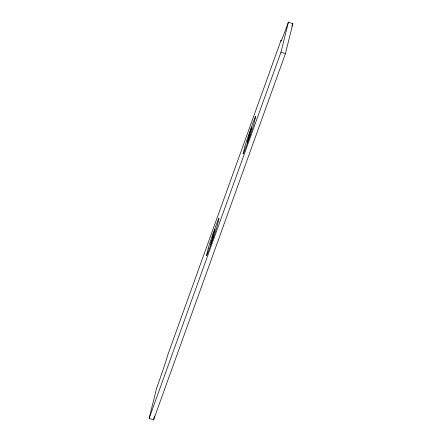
<?xml version="1.0" encoding="UTF-8"?>
<svg xmlns="http://www.w3.org/2000/svg" width="442" height="442" viewBox="0 0 442 442"><rect width="100%" height="100%" fill="white"/><g stroke="black" fill="none" stroke-linecap="round" stroke-linejoin="round"><path stroke-width="0.66" d="M149.153 418.347L156.606 388.247A28.111 0.757 -70.6 0 0 167.612 355.362L281.095 40.145A28.111 0.757 -70.6 0 0 288.427 22.1L292.847 23.653L285.394 53.753L153.573 419.9L149.153 418.347L280.974 52.2L288.427 22.1M153.573 419.9L154.567 415.889M212.094 238.011L215.055 229.16M210.409 244.813L213.37 235.962M248.758 136.164L251.725 127.313M247.078 142.965L250.039 134.114M249.255 134.169L251.227 129.307M247.57 140.97L249.542 136.114M212.585 236.017L214.558 231.16M210.9 242.818L212.878 237.962M280.974 52.2L285.394 53.753M292.847 23.653A28.111 0.757 -70.6 0 1 291.908 26.249M208.226 248.443L206.541 255.244A16.398 0.442 -70.6 0 0 210.817 244.719A16.398 0.442 -70.6 0 0 217.237 225.536L218.923 218.735A16.398 0.442 -70.6 0 0 214.646 229.26A16.398 0.442 -70.6 0 0 208.226 248.443M244.896 146.589L243.21 153.391A16.398 0.442 -70.6 0 0 247.487 142.871A16.398 0.442 -70.6 0 0 253.907 123.688L255.587 116.887A16.398 0.442 -70.6 0 0 251.316 127.412A16.398 0.442 -70.6 0 0 244.896 146.589"/></g></svg>
